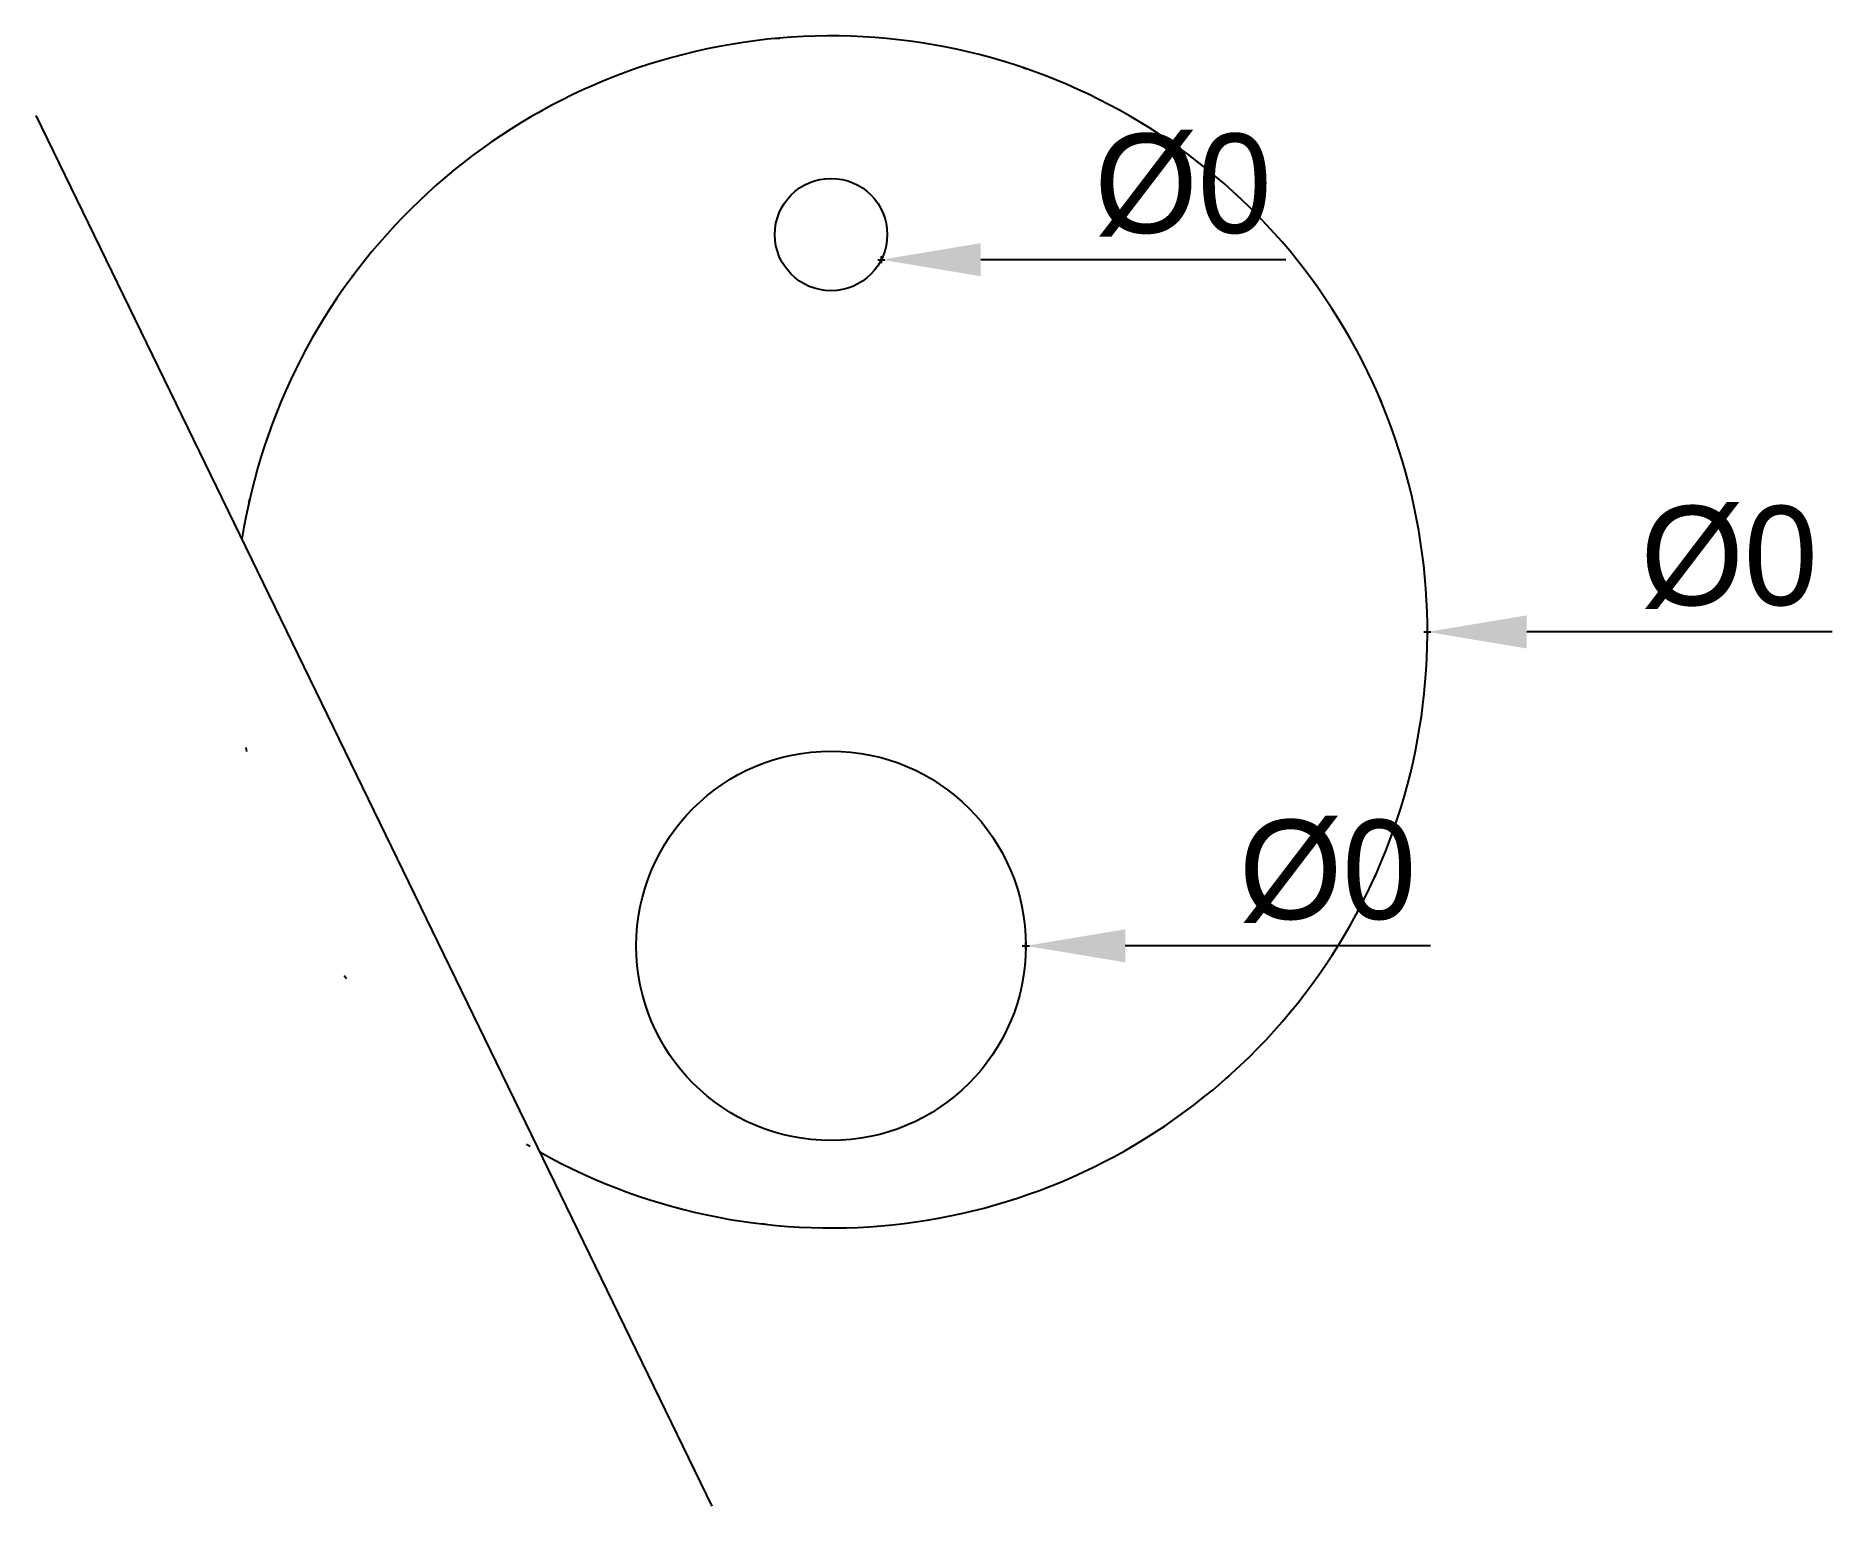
# Model space of a CAD drawing. Header units: millimetres. Extents: x 0 to 45.2, y -2 to 35.
import ezdxf

# ---------------------------------------------------------------- set-up
doc = ezdxf.new("R2010")
doc.units = ezdxf.units.MM
doc.linetypes.add('DOT', pattern=[6.3, 0.1, -6.2])
doc.layers.get('0').update_dxf_attribs({"lineweight": 25, "true_color": 0xffffff})
doc.dimstyles.new('QCADDimStyle', dxfattribs={"dimtxt": 2.5, "dimasz": 2.5, "dimexe": 1.25, "dimexo": 0.625, "dimtad": 1, "dimtoh": 1, "dimdec": 4, "dimzin": 0, "dimdsep": 46, "dimtxsty": 'Standard', "dimcen": 0.09, "dimadec": 0, "dimazin": 0, "dimtfac": 1, "dimtdec": 4, "dimtofl": 0, "dimtmove": 0, "dimatfit": 3, "dimfxl": 1, "dimtolj": 1, "dimtzin": 0, "dimarcsym": 0})

# ---------------------------------------------------------------- blocks, each defined once
blk = doc.blocks.new('*D1')
at = {"color": 0, "lineweight": -2}
for p, q in [((24.81, 12.1), (24.99, 12.1)), ((24.9, 12.01), (24.9, 12.19)), ((35.079, 12.1), (27.4, 12.1))]:
    blk.add_line(p, q, dxfattribs=at)
at = {"color": 0}
blk.add_solid([(27.4, 12.517), (27.4, 11.683), (24.9, 12.1)], dxfattribs=at)
at = {"layer": 'Defpoints', "color": 0}
blk.add_point((24.9, 12.1), dxfattribs=at)
blk.add_point((24.9, 12.1), dxfattribs=at)
at = {"color": 0, "insert": (32.489, 13.975), "char_height": 2.5, "attachment_point": 5}
blk.add_mtext('\\A1;%%c0', dxfattribs=at)
blk = doc.blocks.new('*D2')
at = {"color": 0, "lineweight": -2}
for p, q in [((21.175, 29.368), (21.355, 29.368)), ((21.265, 29.278), (21.265, 29.458)), ((31.443, 29.368), (23.765, 29.368))]:
    blk.add_line(p, q, dxfattribs=at)
at = {"color": 0}
blk.add_solid([(23.765, 29.784), (23.765, 28.951), (21.265, 29.368)], dxfattribs=at)
at = {"layer": 'Defpoints', "color": 0}
blk.add_point((21.265, 29.368), dxfattribs=at)
blk.add_point((21.265, 29.368), dxfattribs=at)
at = {"color": 0, "insert": (28.854, 31.243), "char_height": 2.5, "attachment_point": 5}
blk.add_mtext('\\A1;%%c0', dxfattribs=at)
blk = doc.blocks.new('*D3')
at = {"color": 0, "lineweight": -2}
for p, q in [((34.91, 20), (35.09, 20)), ((35, 19.91), (35, 20.09)), ((45.179, 20), (37.5, 20))]:
    blk.add_line(p, q, dxfattribs=at)
at = {"color": 0}
blk.add_solid([(37.5, 20.417), (37.5, 19.583), (35, 20)], dxfattribs=at)
at = {"layer": 'Defpoints', "color": 0}
blk.add_point((35, 20), dxfattribs=at)
blk.add_point((35, 20), dxfattribs=at)
at = {"color": 0, "insert": (42.589, 21.875), "char_height": 2.5, "attachment_point": 5}
blk.add_mtext('\\A1;%%c0', dxfattribs=at)

msp = doc.modelspace()

# ---------------------------------------------------------------- linework, layer by layer
msp.add_line((0, 33), (17, -2))
at = {"linetype": 'DOT'}
msp.add_circle((20, 20), 15, dxfattribs=at)
for centre, radius in [((20, 30), 1.41421), ((20, 12.1), 4.9)]:
    msp.add_circle(centre, radius)
msp.add_arc((20, 20), 15, 240.752171, 171.060845)

# ---------------------------------------------------------------- dimensions: what is measured, and where the dimension line sits
for p1, p2, picture, middle in [((21.2649110641, 29.367544468), (21.2649110641, 29.367544468), '*D2', (28.8541967784, 31.242544468)), ((35, 20), (35, 20), '*D3', (42.5892857143, 21.875)), ((24.9, 12.1), (24.9, 12.1), '*D1', (32.4892857143, 13.975))]:
    dim = msp.add_diameter_dim_2p(p1=p1, p2=p2, dimstyle='QCADDimStyle', override={"dimtxt": 2.5, "dimasz": 2.5, "dimexe": 1.25, "dimexo": 0.625, "dimgap": 0.625, "dimzin": 8, "dimclrd": 0, "dimclre": 0, "dimclrt": 0, "dimazin": 3, "dimtmove": 2})
    dim.commit()
    dim.dimension.update_dxf_attribs({"geometry": picture, "text_midpoint": middle})

doc.saveas('drawing.dxf')
